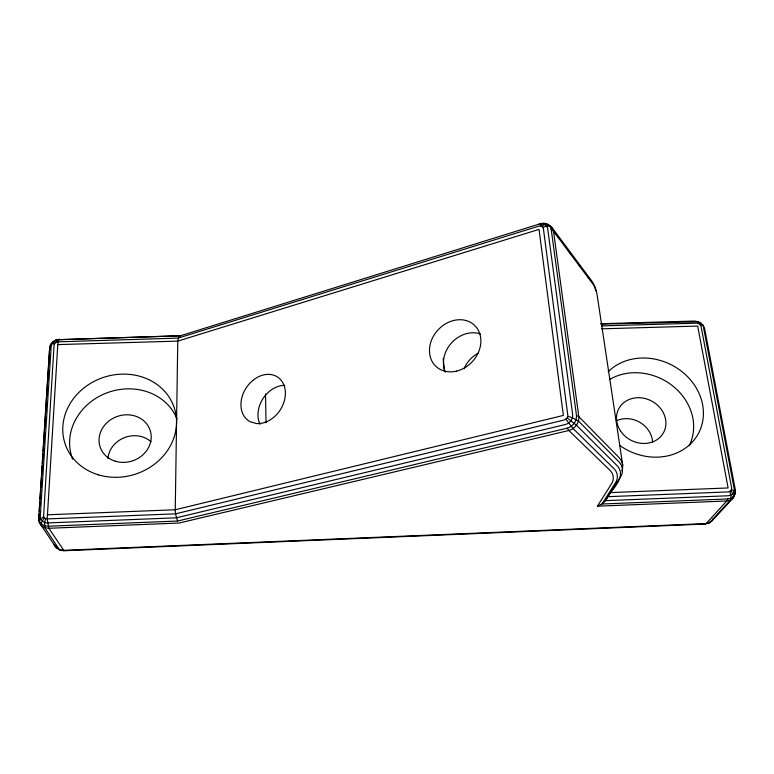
<?xml version="1.0" encoding="UTF-8"?>
<svg xmlns="http://www.w3.org/2000/svg" width="774" height="774" viewBox="0 0 774 774"><rect width="100%" height="100%" fill="white"/><g stroke="black" fill="none" stroke-linecap="round" stroke-linejoin="round"><path stroke-width="1.16" d="M601.591 325.893L696.881 323.174L699.58 324.045L700.76 323.029L703.392 325.612L704.611 328.573L735.3 489.758L735.252 493.164L733.23 497.914L712.264 520.631L709.574 522.731L704.911 524.056L64.029 550.749C59.975 550.682 55.922 548.572 54.19 544.799L59.501 549.627M57.547 548.427L56.212 547.828L39.31 522.45L38.739 518.648L49.691 347.652L50.6 344.507L52.787 341.808L58.747 339.68L180.187 335.781L58.747 339.68L57.789 344.604L47.214 518.919L48.849 528.274L64.029 550.749M38.7 517.313C38.429 522.45 43.092 526.436 48.065 526.223L177.585 521.037L567.207 428.157L568.851 430.489L610.522 470.844C613.55 474.056 614.237 479.096 612.05 482.957L597.412 506.186L601.979 504L605.665 500.652L607.88 496.676L728.557 491.896L731.043 490.716L731.662 488.084L701.06 326.299L699.58 324.045M698.293 323.377L698.39 321.8L694.568 321.055L600.769 323.716M177.585 521.037L175.505 513.849L175.253 509.766L177.768 341.121L178.958 336.226L540.3 223.734C544.78 222.293 549.24 224.528 552.21 227.856L553.516 231.262L593.735 285.161L595.874 289.234L597.015 294.178L622.722 465.155L622.257 473.001L620.874 476.368L607.88 496.676M38.739 518.648L39.058 513.849M39.213 511.44L39.832 501.842M39.987 499.443L40.606 489.836M40.761 487.436L41.39 477.829M41.544 475.43L42.164 465.832M42.318 463.423L42.938 453.825M43.092 451.426L49.691 347.652M539.304 224.121L547.528 224.179L550.033 226.385L551.233 229.539L576.456 415.319C577.007 421.201 572.808 426.638 567.207 428.157M567.952 416.373L543.387 228.514L541.858 226.289L538.849 226.105L178.107 338.103L56.647 341.856L54.441 343.753L54.064 345.059L43.547 516.684L45.647 518.686L47.214 518.919L175.505 513.849L564.227 419.992L567.178 417.989L567.952 416.373L572.46 417.786L578.536 421.095L619.403 462.301L621.483 465.377L622.48 469.141L621.803 470.786M45.647 518.686L44.602 522.508L44.786 527.665L59.395 549.772L63.245 550.343L706.111 523.582L709.574 522.731L730.424 500.11L733.23 497.914L735.252 493.164L734.149 491.316L731.643 489.497M49.7 349.384L50.6 344.507L53.59 341.653L55.351 342.63M734.836 491.064L735.3 489.758M713.26 518.599L712.264 520.631L708.104 523.272M731.043 490.716L733.81 496.105L731.207 498.137L727.831 498.949L726.776 500.991L706.111 523.582L704.911 524.056M44.36 517.903L42.222 521.057L41.196 523.775L41.428 525.623L44.786 527.665L48.849 528.274L179.094 523.04L568.851 430.489C574.908 428.854 579.436 422.981 578.826 416.635L553.516 231.262L551.233 229.539M540.436 225.902L542.226 223.754L544.112 223.251M733.162 496.492L734.778 494.731M43.547 516.684L39.222 520.834L39.31 522.45L41.428 525.623M541.858 226.289L544.838 224.46L546.754 226.153L547.682 228.572L572.673 414.622C573.089 419.131 569.877 423.291 565.581 424.462L176.327 517.806L47.485 522.934C43.673 523.098 40.103 520.041 40.306 516.103L51.219 346.133L51.916 343.724L54.441 343.753M52.787 341.808L55.912 339.96L59.501 339.244M542.893 227.208L546.754 226.153L550.033 226.385L552.21 227.856L592.478 281.939L594.596 285.983L595.728 290.898M700.557 325.07L702.56 324.916L703.392 325.612M727.831 498.949L601.979 504L615.978 482.028C618.32 477.955 617.662 472.595 614.469 469.16L573.128 428.593L565.871 419.256M597.412 506.186L726.776 500.991L730.424 500.11L731.207 498.137L729.959 491.558M47.282 514.797L175.253 509.766L563.366 415.425L539.033 229.375L177.768 341.121L57.789 344.604M610.686 492.583L728.111 487.959L697.693 326.067L601.65 328.824M601.04 324.113L698.39 321.8M546.734 224.712L549.501 225.466L551.669 228.369M700.76 323.029L697.955 321.549M576.456 415.319L578.826 416.635L619.626 458.179L621.725 461.323L622.722 465.155M567.178 417.989L576.533 425.294L617.594 466.151C627.298 478.235 609.854 490.319 605.665 500.652L728.46 495.757L731.053 495.137L733.046 493.58L734.149 491.316L734.187 488.713L703.489 327.179L702.56 324.916M555.993 234.174L559.602 239.011M567.545 249.654L570.428 253.524M579.087 265.134L580.529 267.069M587.747 276.744L589.188 278.679M56.647 341.856L55.912 339.96M443.221 358.314L444.276 370.359M265.501 393.937L266.033 422.73M609.302 379.666A53.861 47.03 27.5 0 1 673.68 386.729A53.861 47.03 27.5 0 1 689.131 445.805M608.18 371.723A55.283 47.978 27.1 0 1 682.494 372.081A55.283 47.978 27.1 0 1 693.359 440.88A55.283 47.978 27.1 0 1 619.839 445.514M72.64 459.156A55.96 49.855 -18.5 0 1 106.541 392.989A55.96 49.855 -18.5 0 1 177.091 419.034M259.987 424.258A25.687 20.095 -57 0 1 262.87 398.813A25.687 20.095 -57 0 1 284.774 385.355M445.408 372.159A27.535 23.075 -46.9 0 1 451.61 342.805A27.535 23.075 -46.9 0 1 480.402 333.952M464.071 368.743A26.693 22.669 -46.6 0 1 478.361 353.157M107.934 458.527A25.319 22.727 -19.4 0 1 124.488 437.61A25.319 22.727 -19.4 0 1 151.036 441.741M616.23 420.872A24.4 21.488 28.2 0 1 652.588 442.099M252.73 380.508L249.741 383.333A26.248 20.288 -56.9 0 0 250.225 421.762L256.465 423.533A26.248 20.288 -56.9 0 0 285.393 392.882A26.248 20.288 -56.9 0 0 255.788 378.273L252.73 380.508M620.448 430.837A25.387 22.165 27.5 0 0 663.221 433.198A25.387 22.165 27.5 0 0 639.924 397.749A25.387 22.165 27.5 0 0 620.448 430.837M456.476 371.123A28.183 23.365 -47.1 0 0 476.765 327.837A28.183 23.365 -47.1 0 0 432.279 338.402A28.183 23.365 -47.1 0 0 456.476 371.123M98.501 474.849A57.479 50.949 -17.9 0 0 175.979 414.796A57.479 50.949 -17.9 0 0 84.501 387.493A57.479 50.949 -17.9 0 0 98.501 474.849M115.22 461.178A26.374 23.491 -18.5 0 0 150.988 433.769A26.374 23.491 -18.5 0 0 109.173 420.814A26.374 23.491 -18.5 0 0 115.22 461.178"/></g></svg>
